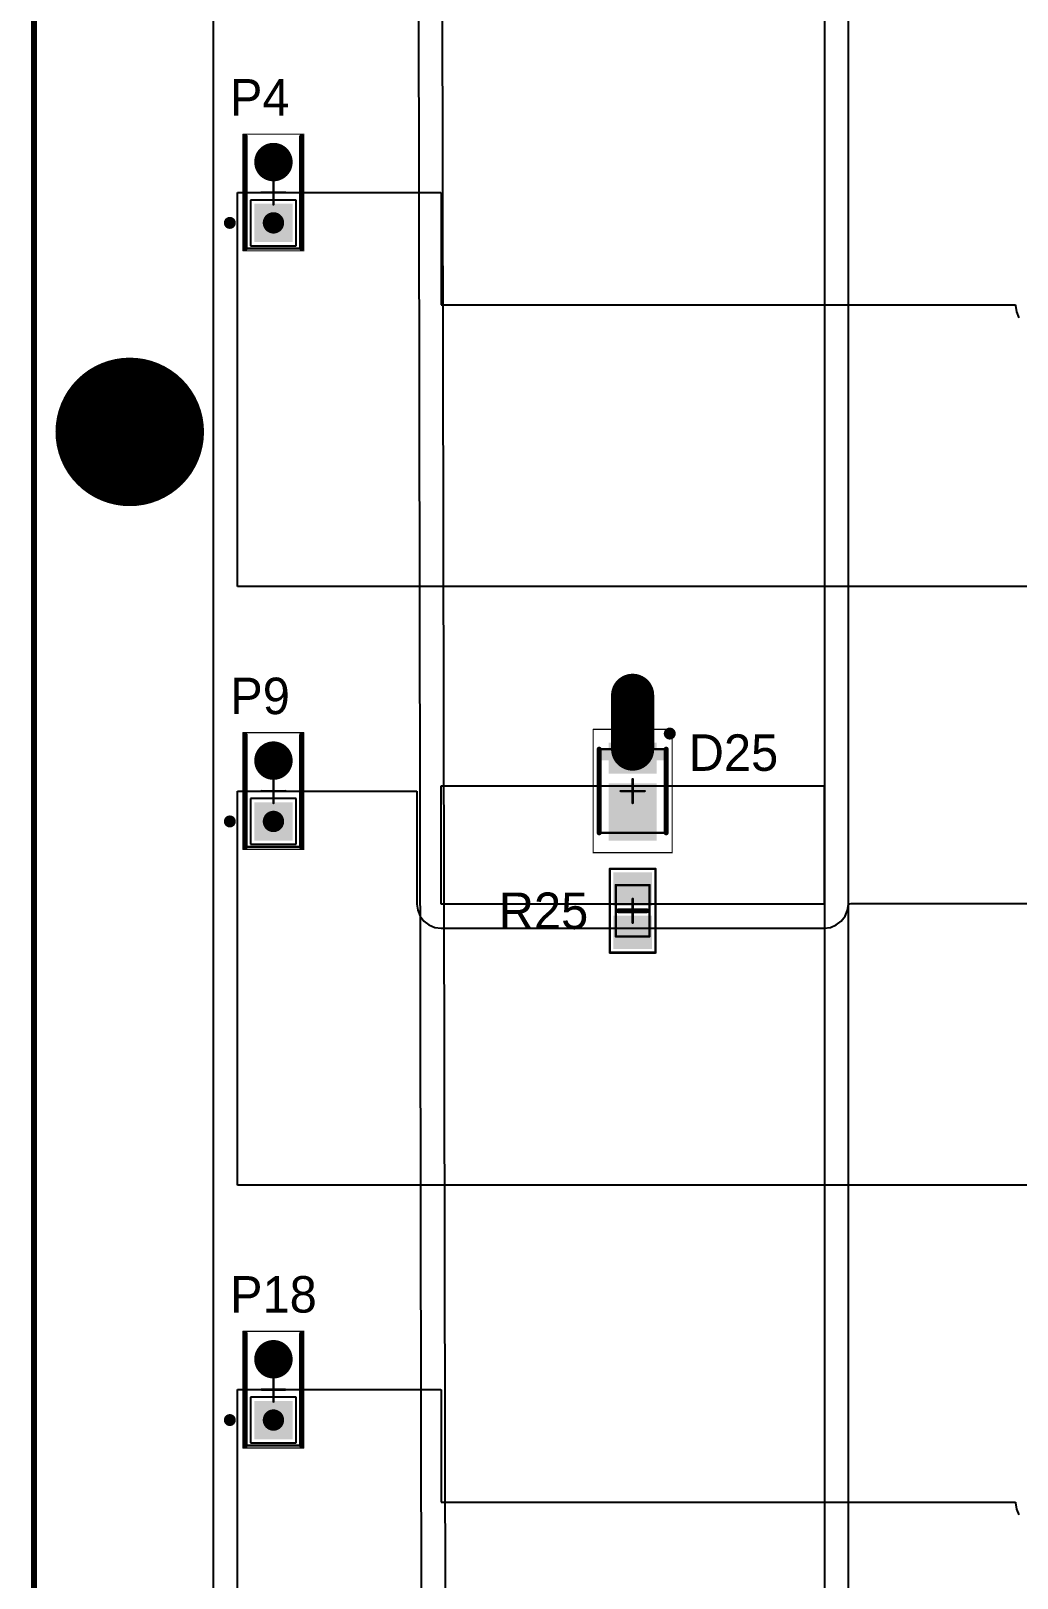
# Model space of a CAD drawing. Header units: millimetres. Extents: x -0.01 to 7.88, y -0.01 to 7.88.
# Drawn here: x -0.005 to 1.616, y 1.659 to 4.203 of the extents above; entities that cross this region are included whole.
import ezdxf

# ---------------------------------------------------------------- set-up
doc = ezdxf.new("R2010")
doc.units = ezdxf.units.MM
doc.header["$MEASUREMENT"] = 0
for name, color, linetype in [('BottomLayer', 5, 'Continuous'), ('BottomSolder', 6, 'Continuous'), ('Mechanical13', 56, 'Continuous'), ('Mechanical15', 56, 'Continuous'), ('Mechanical2', 216, 'Continuous'), ('MultiLayer', 9, 'Continuous'), ('PadHoleLayer', 156, 'Continuous'), ('TopLayer', 1, 'Continuous'), ('TopOverlay', 2, 'Continuous'), ('TopPaste', 8, 'Continuous'), ('TopSolder', 216, 'Continuous'), ('ViaHoleLayer', 16, 'Continuous')]:
    doc.layers.add(name, color=color, linetype=linetype)

# ---------------------------------------------------------------- blocks, each defined once
blk = doc.blocks.new('6_0805_N_20')
at = {"layer": 'Mechanical13', "const_width": 0.00394}
for points in [[(-0.0423, 0.0276), (0.0423, 0.0276)], [(-0.0423, 0.0276), (-0.0423, -0.0276)], [(0.0423, 0.0276), (0.0423, -0.0276)], [(-0.0423, -0.0276), (0.0423, -0.0276)]]:
    blk.add_lwpolyline(points, dxfattribs=at)
at = {"layer": 'Mechanical13', "const_width": 0.00197}
for points in [[(-0.0433, 0.0276, 1), (-0.0413, 0.0276, 1)], [(-0.0433, 0.0276, 1), (-0.0413, 0.0276, 1)], [(0.0413, 0.0276, 1), (0.0433, 0.0276, 1)], [(0.0413, 0.0276, 1), (0.0433, 0.0276, 1)], [(-0.0433, -0.0276, 1), (-0.0413, -0.0276, 1)], [(-0.0433, -0.0276, 1), (-0.0413, -0.0276, 1)], [(0.0413, -0.0276, 1), (0.0433, -0.0276, 1)], [(0.0413, -0.0276, 1), (0.0433, -0.0276, 1)]]:
    blk.add_lwpolyline(points, format="xyb", close=True, dxfattribs=at)
at = {"layer": 'Mechanical15', "const_width": 0.00394}
for points in [[(-0.0689, 0.0374), (0.0689, 0.0374)], [(-0.0689, 0.0374), (-0.0689, -0.0374)], [(0.0689, 0.0374), (0.0689, -0.0374)], [(-0.0197, 0), (0.0197, 0)], [(0, 0.0197), (0, -0.0197)], [(-0.0689, -0.0374), (0.0689, -0.0374)]]:
    blk.add_lwpolyline(points, dxfattribs=at)
at = {"layer": 'Mechanical15', "const_width": 0.00197}
for points in [[(-0.0699, 0.0374, 1), (-0.0679, 0.0374, 1)], [(-0.0699, 0.0374, 1), (-0.0679, 0.0374, 1)], [(0.0679, 0.0374, 1), (0.0699, 0.0374, 1)], [(0.0679, 0.0374, 1), (0.0699, 0.0374, 1)], [(-0.0207, 0, 1), (-0.0187, 0, 1)], [(-0.001, 0.0197, 1), (0.001, 0.0197, 1)], [(0.0187, 0, 1), (0.0207, 0, 1)], [(-0.001, -0.0197, 1), (0.001, -0.0197, 1)], [(-0.0699, -0.0374, 1), (-0.0679, -0.0374, 1)], [(-0.0699, -0.0374, 1), (-0.0679, -0.0374, 1)], [(0.0679, -0.0374, 1), (0.0699, -0.0374, 1)], [(0.0679, -0.0374, 1), (0.0699, -0.0374, 1)]]:
    blk.add_lwpolyline(points, format="xyb", close=True, dxfattribs=at)
at = {"layer": 'TopLayer'}
for points in [[(-0.0118, -0.0276), (-0.0118, 0.0276), (-0.0591, -0.0276), (-0.0591, 0.0276)], [(0.0591, -0.0276), (0.0591, 0.0276), (0.0118, -0.0276), (0.0118, 0.0276)]]:
    blk.add_solid(points, dxfattribs=at)
at = {"layer": 'TopOverlay', "const_width": 0.00787}
blk.add_lwpolyline([(0, 0.0236), (0, -0.0236)], dxfattribs=at)
at = {"layer": 'TopOverlay', "const_width": 0.00394}
for points in [[(-0.002, 0.0236, 1), (0.002, 0.0236, 1)], [(-0.002, -0.0236, 1), (0.002, -0.0236, 1)]]:
    blk.add_lwpolyline(points, format="xyb", close=True, dxfattribs=at)
at = {"layer": 'TopPaste'}
for points in [[(-0.0118, -0.0276), (-0.0118, 0.0276), (-0.0591, -0.0276), (-0.0591, 0.0276)], [(0.0591, -0.0276), (0.0591, 0.0276), (0.0118, -0.0276), (0.0118, 0.0276)]]:
    blk.add_solid(points, dxfattribs=at)
at = {"layer": 'TopSolder'}
for points in [[(-0.0078, -0.0316), (-0.0078, 0.0316), (-0.0631, -0.0316), (-0.0631, 0.0316)], [(0.0631, -0.0316), (0.0631, 0.0316), (0.0078, -0.0316), (0.0078, 0.0316)]]:
    blk.add_solid(points, dxfattribs=at)
blk = doc.blocks.new('TECO_5_146280_2_V_45')
at = {"layer": 'BottomLayer', "const_width": 0.0276}
blk.add_lwpolyline([(0.0362, 0, 1), (0.0638, 0, 1)], format="xyb", close=True, dxfattribs=at)
at = {"layer": 'BottomLayer'}
blk.add_solid([(-0.0776, -0.0276), (-0.0224, -0.0276), (-0.0776, 0.0276), (-0.0224, 0.0276)], dxfattribs=at)
at = {"layer": 'BottomSolder', "const_width": 0.0316}
blk.add_lwpolyline([(0.0342, 0, 1), (0.0658, 0, 1)], format="xyb", close=True, dxfattribs=at)
at = {"layer": 'BottomSolder'}
blk.add_solid([(-0.0816, -0.0316), (-0.0184, -0.0316), (-0.0816, 0.0316), (-0.0184, 0.0316)], dxfattribs=at)
at = {"layer": 'Mechanical13', "const_width": 0.00394}
for points in [[(-0.0919, 0.0461), (-0.0919, -0.0461)], [(-0.0919, 0.0461), (0.0919, 0.0461)], [(-0.0919, -0.0461), (0.0919, -0.0461)]]:
    blk.add_lwpolyline(points, dxfattribs=at)
at = {"layer": 'Mechanical13', "const_width": 0.00197}
for points in [[(-0.0929, 0.0461, 1), (-0.0909, 0.0461, 1)], [(-0.0929, 0.0461, 1), (-0.0909, 0.0461, 1)], [(0.0909, 0.0461, 1), (0.0929, 0.0461, 1)], [(-0.0929, -0.0461, 1), (-0.0909, -0.0461, 1)], [(-0.0929, -0.0461, 1), (-0.0909, -0.0461, 1)], [(0.0909, -0.0461, 1), (0.0929, -0.0461, 1)]]:
    blk.add_lwpolyline(points, format="xyb", close=True, dxfattribs=at)
at = {"layer": 'Mechanical15'}
for points, const_width in [([(-0.0959, 0.05), (-0.0959, -0.05)], 0.00197), ([(-0.0959, 0.05), (0.0959, 0.05)], 0.00197), ([(0.0959, 0.05), (0.0959, -0.05)], 0.00197), ([(-0.0197, 0), (0.0197, 0)], 0.00394), ([(0, 0.0197), (0, -0.0197)], 0.00394), ([(-0.0959, -0.05), (0.0959, -0.05)], 0.00197)]:
    blk.add_lwpolyline(points, dxfattribs=dict(at, const_width=const_width))
for points, const_width in [([(-0.0964, 0.05, 1), (-0.0954, 0.05, 1)], 0.000984), ([(-0.0964, 0.05, 1), (-0.0954, 0.05, 1)], 0.000984), ([(0.0954, 0.05, 1), (0.0964, 0.05, 1)], 0.000984), ([(0.0954, 0.05, 1), (0.0964, 0.05, 1)], 0.000984), ([(-0.0207, 0, 1), (-0.0187, 0, 1)], 0.00197), ([(-0.001, 0.0197, 1), (0.001, 0.0197, 1)], 0.00197), ([(0.0187, 0, 1), (0.0207, 0, 1)], 0.00197), ([(-0.001, -0.0197, 1), (0.001, -0.0197, 1)], 0.00197), ([(-0.0964, -0.05, 1), (-0.0954, -0.05, 1)], 0.000984), ([(-0.0964, -0.05, 1), (-0.0954, -0.05, 1)], 0.000984), ([(0.0954, -0.05, 1), (0.0964, -0.05, 1)], 0.000984), ([(0.0954, -0.05, 1), (0.0964, -0.05, 1)], 0.000984)]:
    blk.add_lwpolyline(points, format="xyb", close=True, dxfattribs=dict(at, const_width=const_width))
at = {"layer": 'MultiLayer', "const_width": 0.0276}
blk.add_lwpolyline([(0.0362, 0, 1), (0.0638, 0, 1)], format="xyb", close=True, dxfattribs=at)
at = {"layer": 'MultiLayer'}
blk.add_solid([(-0.0776, -0.0276), (-0.0224, -0.0276), (-0.0776, 0.0276), (-0.0224, 0.0276)], dxfattribs=at)
at = {"layer": 'PadHoleLayer', "const_width": 0.0175}
for points in [[(-0.0588, 0, 1), (-0.0412, 0, 1)], [(0.0412, 0, 1), (0.0588, 0, 1)]]:
    blk.add_lwpolyline(points, format="xyb", close=True, dxfattribs=at)
at = {"layer": 'TopLayer', "const_width": 0.0276}
blk.add_lwpolyline([(0.0362, 0, 1), (0.0638, 0, 1)], format="xyb", close=True, dxfattribs=at)
at = {"layer": 'TopLayer'}
blk.add_solid([(-0.0776, -0.0276), (-0.0224, -0.0276), (-0.0776, 0.0276), (-0.0224, 0.0276)], dxfattribs=at)
at = {"layer": 'TopOverlay'}
for points, const_width in [([(-0.0451, 0.0717, 1), (-0.0549, 0.0717, 1)], 0.00984), ([(-0.0574, 0.0717, 1), (-0.0525, 0.0717, 1)], 0.00492), ([(-0.0475, 0.0717, 1), (-0.0426, 0.0717, 1)], 0.00492), ([(-0.0939, 0.0461, 1), (-0.09, 0.0461, 1)], 0.00394), ([(0.09, 0.0461, 1), (0.0939, 0.0461, 1)], 0.00394), ([(-0.0939, -0.0461, 1), (-0.09, -0.0461, 1)], 0.00394), ([(0.09, -0.0461, 1), (0.0939, -0.0461, 1)], 0.00394)]:
    blk.add_lwpolyline(points, format="xyb", close=True, dxfattribs=dict(at, const_width=const_width))
at = {"layer": 'TopOverlay', "const_width": 0.00787}
for points in [[(-0.0919, 0.0461), (0.0919, 0.0461)], [(-0.0919, -0.0461), (0.0919, -0.0461)]]:
    blk.add_lwpolyline(points, dxfattribs=at)
at = {"layer": 'TopSolder', "const_width": 0.0316}
blk.add_lwpolyline([(0.0342, 0, 1), (0.0658, 0, 1)], format="xyb", close=True, dxfattribs=at)
at = {"layer": 'TopSolder'}
blk.add_solid([(-0.0816, -0.0316), (-0.0184, -0.0316), (-0.0816, 0.0316), (-0.0184, 0.0316)], dxfattribs=at)
blk = doc.blocks.new('TECO_5_146280_2_V_54')
at = {"layer": 'BottomLayer', "const_width": 0.0276}
blk.add_lwpolyline([(0.0362, 0, 1), (0.0638, 0, 1)], format="xyb", close=True, dxfattribs=at)
at = {"layer": 'BottomLayer'}
blk.add_solid([(-0.0776, -0.0276), (-0.0224, -0.0276), (-0.0776, 0.0276), (-0.0224, 0.0276)], dxfattribs=at)
at = {"layer": 'BottomSolder', "const_width": 0.0316}
blk.add_lwpolyline([(0.0342, 0, 1), (0.0658, 0, 1)], format="xyb", close=True, dxfattribs=at)
at = {"layer": 'BottomSolder'}
blk.add_solid([(-0.0816, -0.0316), (-0.0184, -0.0316), (-0.0816, 0.0316), (-0.0184, 0.0316)], dxfattribs=at)
at = {"layer": 'Mechanical13', "const_width": 0.00394}
for points in [[(-0.0919, 0.0461), (-0.0919, -0.0461)], [(-0.0919, 0.0461), (0.0919, 0.0461)], [(-0.0919, -0.0461), (0.0919, -0.0461)]]:
    blk.add_lwpolyline(points, dxfattribs=at)
at = {"layer": 'Mechanical13', "const_width": 0.00197}
for points in [[(-0.0929, 0.0461, 1), (-0.0909, 0.0461, 1)], [(-0.0929, 0.0461, 1), (-0.0909, 0.0461, 1)], [(0.0909, 0.0461, 1), (0.0929, 0.0461, 1)], [(-0.0929, -0.0461, 1), (-0.0909, -0.0461, 1)], [(-0.0929, -0.0461, 1), (-0.0909, -0.0461, 1)], [(0.0909, -0.0461, 1), (0.0929, -0.0461, 1)]]:
    blk.add_lwpolyline(points, format="xyb", close=True, dxfattribs=at)
at = {"layer": 'Mechanical15'}
for points, const_width in [([(-0.0959, 0.05), (-0.0959, -0.05)], 0.00197), ([(-0.0959, 0.05), (0.0959, 0.05)], 0.00197), ([(0.0959, 0.05), (0.0959, -0.05)], 0.00197), ([(-0.0197, 0), (0.0197, 0)], 0.00394), ([(0, 0.0197), (0, -0.0197)], 0.00394), ([(-0.0959, -0.05), (0.0959, -0.05)], 0.00197)]:
    blk.add_lwpolyline(points, dxfattribs=dict(at, const_width=const_width))
for points, const_width in [([(-0.0964, 0.05, 1), (-0.0954, 0.05, 1)], 0.000984), ([(-0.0964, 0.05, 1), (-0.0954, 0.05, 1)], 0.000984), ([(0.0954, 0.05, 1), (0.0964, 0.05, 1)], 0.000984), ([(0.0954, 0.05, 1), (0.0964, 0.05, 1)], 0.000984), ([(-0.0207, 0, 1), (-0.0187, 0, 1)], 0.00197), ([(-0.001, 0.0197, 1), (0.001, 0.0197, 1)], 0.00197), ([(0.0187, 0, 1), (0.0207, 0, 1)], 0.00197), ([(-0.001, -0.0197, 1), (0.001, -0.0197, 1)], 0.00197), ([(-0.0964, -0.05, 1), (-0.0954, -0.05, 1)], 0.000984), ([(-0.0964, -0.05, 1), (-0.0954, -0.05, 1)], 0.000984), ([(0.0954, -0.05, 1), (0.0964, -0.05, 1)], 0.000984), ([(0.0954, -0.05, 1), (0.0964, -0.05, 1)], 0.000984)]:
    blk.add_lwpolyline(points, format="xyb", close=True, dxfattribs=dict(at, const_width=const_width))
at = {"layer": 'MultiLayer', "const_width": 0.0276}
blk.add_lwpolyline([(0.0362, 0, 1), (0.0638, 0, 1)], format="xyb", close=True, dxfattribs=at)
at = {"layer": 'MultiLayer'}
blk.add_solid([(-0.0776, -0.0276), (-0.0224, -0.0276), (-0.0776, 0.0276), (-0.0224, 0.0276)], dxfattribs=at)
at = {"layer": 'PadHoleLayer', "const_width": 0.0175}
for points in [[(-0.0588, 0, 1), (-0.0412, 0, 1)], [(0.0412, 0, 1), (0.0588, 0, 1)]]:
    blk.add_lwpolyline(points, format="xyb", close=True, dxfattribs=at)
at = {"layer": 'TopLayer', "const_width": 0.0276}
blk.add_lwpolyline([(0.0362, 0, 1), (0.0638, 0, 1)], format="xyb", close=True, dxfattribs=at)
at = {"layer": 'TopLayer'}
blk.add_solid([(-0.0776, -0.0276), (-0.0224, -0.0276), (-0.0776, 0.0276), (-0.0224, 0.0276)], dxfattribs=at)
at = {"layer": 'TopOverlay'}
for points, const_width in [([(-0.0451, 0.0717, 1), (-0.0549, 0.0717, 1)], 0.00984), ([(-0.0574, 0.0717, 1), (-0.0525, 0.0717, 1)], 0.00492), ([(-0.0475, 0.0717, 1), (-0.0426, 0.0717, 1)], 0.00492), ([(-0.0939, 0.0461, 1), (-0.09, 0.0461, 1)], 0.00394), ([(0.09, 0.0461, 1), (0.0939, 0.0461, 1)], 0.00394), ([(-0.0939, -0.0461, 1), (-0.09, -0.0461, 1)], 0.00394), ([(0.09, -0.0461, 1), (0.0939, -0.0461, 1)], 0.00394)]:
    blk.add_lwpolyline(points, format="xyb", close=True, dxfattribs=dict(at, const_width=const_width))
at = {"layer": 'TopOverlay', "const_width": 0.00787}
for points in [[(-0.0919, 0.0461), (0.0919, 0.0461)], [(-0.0919, -0.0461), (0.0919, -0.0461)]]:
    blk.add_lwpolyline(points, dxfattribs=at)
at = {"layer": 'TopSolder', "const_width": 0.0316}
blk.add_lwpolyline([(0.0342, 0, 1), (0.0658, 0, 1)], format="xyb", close=True, dxfattribs=at)
at = {"layer": 'TopSolder'}
blk.add_solid([(-0.0816, -0.0316), (-0.0184, -0.0316), (-0.0816, 0.0316), (-0.0184, 0.0316)], dxfattribs=at)
blk = doc.blocks.new('TECO_5_146280_2_V_59')
at = {"layer": 'BottomLayer', "const_width": 0.0276}
blk.add_lwpolyline([(0.0362, 0, 1), (0.0638, 0, 1)], format="xyb", close=True, dxfattribs=at)
at = {"layer": 'BottomLayer'}
blk.add_solid([(-0.0776, -0.0276), (-0.0224, -0.0276), (-0.0776, 0.0276), (-0.0224, 0.0276)], dxfattribs=at)
at = {"layer": 'BottomSolder', "const_width": 0.0316}
blk.add_lwpolyline([(0.0342, 0, 1), (0.0658, 0, 1)], format="xyb", close=True, dxfattribs=at)
at = {"layer": 'BottomSolder'}
blk.add_solid([(-0.0816, -0.0316), (-0.0184, -0.0316), (-0.0816, 0.0316), (-0.0184, 0.0316)], dxfattribs=at)
at = {"layer": 'Mechanical13', "const_width": 0.00394}
for points in [[(-0.0919, 0.0461), (-0.0919, -0.0461)], [(-0.0919, 0.0461), (0.0919, 0.0461)], [(-0.0919, -0.0461), (0.0919, -0.0461)]]:
    blk.add_lwpolyline(points, dxfattribs=at)
at = {"layer": 'Mechanical13', "const_width": 0.00197}
for points in [[(-0.0929, 0.0461, 1), (-0.0909, 0.0461, 1)], [(-0.0929, 0.0461, 1), (-0.0909, 0.0461, 1)], [(0.0909, 0.0461, 1), (0.0929, 0.0461, 1)], [(-0.0929, -0.0461, 1), (-0.0909, -0.0461, 1)], [(-0.0929, -0.0461, 1), (-0.0909, -0.0461, 1)], [(0.0909, -0.0461, 1), (0.0929, -0.0461, 1)]]:
    blk.add_lwpolyline(points, format="xyb", close=True, dxfattribs=at)
at = {"layer": 'Mechanical15'}
for points, const_width in [([(-0.0959, 0.05), (-0.0959, -0.05)], 0.00197), ([(-0.0959, 0.05), (0.0959, 0.05)], 0.00197), ([(0.0959, 0.05), (0.0959, -0.05)], 0.00197), ([(-0.0197, 0), (0.0197, 0)], 0.00394), ([(0, 0.0197), (0, -0.0197)], 0.00394), ([(-0.0959, -0.05), (0.0959, -0.05)], 0.00197)]:
    blk.add_lwpolyline(points, dxfattribs=dict(at, const_width=const_width))
for points, const_width in [([(-0.0964, 0.05, 1), (-0.0954, 0.05, 1)], 0.000984), ([(-0.0964, 0.05, 1), (-0.0954, 0.05, 1)], 0.000984), ([(0.0954, 0.05, 1), (0.0964, 0.05, 1)], 0.000984), ([(0.0954, 0.05, 1), (0.0964, 0.05, 1)], 0.000984), ([(-0.0207, 0, 1), (-0.0187, 0, 1)], 0.00197), ([(-0.001, 0.0197, 1), (0.001, 0.0197, 1)], 0.00197), ([(0.0187, 0, 1), (0.0207, 0, 1)], 0.00197), ([(-0.001, -0.0197, 1), (0.001, -0.0197, 1)], 0.00197), ([(-0.0964, -0.05, 1), (-0.0954, -0.05, 1)], 0.000984), ([(-0.0964, -0.05, 1), (-0.0954, -0.05, 1)], 0.000984), ([(0.0954, -0.05, 1), (0.0964, -0.05, 1)], 0.000984), ([(0.0954, -0.05, 1), (0.0964, -0.05, 1)], 0.000984)]:
    blk.add_lwpolyline(points, format="xyb", close=True, dxfattribs=dict(at, const_width=const_width))
at = {"layer": 'MultiLayer', "const_width": 0.0276}
blk.add_lwpolyline([(0.0362, 0, 1), (0.0638, 0, 1)], format="xyb", close=True, dxfattribs=at)
at = {"layer": 'MultiLayer'}
blk.add_solid([(-0.0776, -0.0276), (-0.0224, -0.0276), (-0.0776, 0.0276), (-0.0224, 0.0276)], dxfattribs=at)
at = {"layer": 'PadHoleLayer', "const_width": 0.0175}
for points in [[(-0.0588, 0, 1), (-0.0412, 0, 1)], [(0.0412, 0, 1), (0.0588, 0, 1)]]:
    blk.add_lwpolyline(points, format="xyb", close=True, dxfattribs=at)
at = {"layer": 'TopLayer', "const_width": 0.0276}
blk.add_lwpolyline([(0.0362, 0, 1), (0.0638, 0, 1)], format="xyb", close=True, dxfattribs=at)
at = {"layer": 'TopLayer'}
blk.add_solid([(-0.0776, -0.0276), (-0.0224, -0.0276), (-0.0776, 0.0276), (-0.0224, 0.0276)], dxfattribs=at)
at = {"layer": 'TopOverlay'}
for points, const_width in [([(-0.0451, 0.0717, 1), (-0.0549, 0.0717, 1)], 0.00984), ([(-0.0574, 0.0717, 1), (-0.0525, 0.0717, 1)], 0.00492), ([(-0.0475, 0.0717, 1), (-0.0426, 0.0717, 1)], 0.00492), ([(-0.0939, 0.0461, 1), (-0.09, 0.0461, 1)], 0.00394), ([(0.09, 0.0461, 1), (0.0939, 0.0461, 1)], 0.00394), ([(-0.0939, -0.0461, 1), (-0.09, -0.0461, 1)], 0.00394), ([(0.09, -0.0461, 1), (0.0939, -0.0461, 1)], 0.00394)]:
    blk.add_lwpolyline(points, format="xyb", close=True, dxfattribs=dict(at, const_width=const_width))
at = {"layer": 'TopOverlay', "const_width": 0.00787}
for points in [[(-0.0919, 0.0461), (0.0919, 0.0461)], [(-0.0919, -0.0461), (0.0919, -0.0461)]]:
    blk.add_lwpolyline(points, dxfattribs=at)
at = {"layer": 'TopSolder', "const_width": 0.0316}
blk.add_lwpolyline([(0.0342, 0, 1), (0.0658, 0, 1)], format="xyb", close=True, dxfattribs=at)
at = {"layer": 'TopSolder'}
blk.add_solid([(-0.0816, -0.0316), (-0.0184, -0.0316), (-0.0816, 0.0316), (-0.0184, 0.0316)], dxfattribs=at)
blk = doc.blocks.new('DIOM3528X07N_74')
at = {"layer": 'Mechanical13', "const_width": 0.00394}
for points in [[(0.0689, 0.0551), (-0.0689, 0.0551)], [(-0.0689, -0.0551), (-0.0689, 0.0551)], [(0.0689, -0.0551), (0.0689, 0.0551)], [(0.0689, -0.0551), (-0.0689, -0.0551)]]:
    blk.add_lwpolyline(points, dxfattribs=at)
at = {"layer": 'Mechanical13', "const_width": 0.00197}
for points in [[(-0.0699, 0.0551, 1), (-0.0679, 0.0551, 1)], [(-0.0699, 0.0551, 1), (-0.0679, 0.0551, 1)], [(0.0679, 0.0551, 1), (0.0699, 0.0551, 1)], [(0.0679, 0.0551, 1), (0.0699, 0.0551, 1)], [(-0.0699, -0.0551, 1), (-0.0679, -0.0551, 1)], [(-0.0699, -0.0551, 1), (-0.0679, -0.0551, 1)], [(0.0679, -0.0551, 1), (0.0699, -0.0551, 1)], [(0.0679, -0.0551, 1), (0.0699, -0.0551, 1)]]:
    blk.add_lwpolyline(points, format="xyb", close=True, dxfattribs=at)
at = {"layer": 'Mechanical13'}
blk.add_solid([(-0.0689, -0.0551), (-0.0504, -0.0551), (-0.0689, 0.0551), (-0.0504, 0.0551)], dxfattribs=at)
at = {"layer": 'Mechanical15'}
for points, const_width in [([(0.1014, 0.065), (-0.1014, 0.065)], 0.00197), ([(-0.1014, -0.065), (-0.1014, 0.065)], 0.00197), ([(0.1014, -0.065), (0.1014, 0.065)], 0.00197), ([(0.0197, 0), (-0.0197, 0)], 0.00394), ([(0, -0.0197), (0, 0.0197)], 0.00394), ([(0.1014, -0.065), (-0.1014, -0.065)], 0.00197)]:
    blk.add_lwpolyline(points, dxfattribs=dict(at, const_width=const_width))
for points, const_width in [([(-0.1019, 0.065, 1), (-0.1009, 0.065, 1)], 0.000984), ([(-0.1019, 0.065, 1), (-0.1009, 0.065, 1)], 0.000984), ([(0.1009, 0.065, 1), (0.1019, 0.065, 1)], 0.000984), ([(0.1009, 0.065, 1), (0.1019, 0.065, 1)], 0.000984), ([(-0.0207, 0, 1), (-0.0187, 0, 1)], 0.00197), ([(-0.001, 0.0197, 1), (0.001, 0.0197, 1)], 0.00197), ([(0.0187, 0, 1), (0.0207, 0, 1)], 0.00197), ([(-0.001, -0.0197, 1), (0.001, -0.0197, 1)], 0.00197), ([(-0.1019, -0.065, 1), (-0.1009, -0.065, 1)], 0.000984), ([(-0.1019, -0.065, 1), (-0.1009, -0.065, 1)], 0.000984), ([(0.1009, -0.065, 1), (0.1019, -0.065, 1)], 0.000984), ([(0.1009, -0.065, 1), (0.1019, -0.065, 1)], 0.000984)]:
    blk.add_lwpolyline(points, format="xyb", close=True, dxfattribs=dict(at, const_width=const_width))
at = {"layer": 'TopLayer'}
for points in [[(-0.0325, -0.0354), (-0.0325, 0.0354), (-0.0758, -0.0354), (-0.0758, 0.0354)], [(0.0778, -0.0354), (0.0778, 0.0354), (-0.0089, -0.0354), (-0.0089, 0.0354)]]:
    blk.add_solid(points, dxfattribs=at)
at = {"layer": 'TopOverlay'}
for points, const_width in [([(-0.0896, 0.061, 1), (-0.0994, 0.061, 1)], 0.00984), ([(-0.1019, 0.061, 1), (-0.0969, 0.061, 1)], 0.00492), ([(-0.092, 0.061, 1), (-0.0871, 0.061, 1)], 0.00492), ([(-0.0709, 0.0551, 1), (-0.0669, 0.0551, 1)], 0.00394), ([(0.0669, 0.0551, 1), (0.0709, 0.0551, 1)], 0.00394), ([(-0.0709, -0.0551, 1), (-0.0669, -0.0551, 1)], 0.00394), ([(0.0669, -0.0551, 1), (0.0709, -0.0551, 1)], 0.00394)]:
    blk.add_lwpolyline(points, format="xyb", close=True, dxfattribs=dict(at, const_width=const_width))
at = {"layer": 'TopOverlay', "const_width": 0.00787}
for points in [[(0.0689, 0.0551), (-0.0689, 0.0551)], [(0.0689, -0.0551), (-0.0689, -0.0551)]]:
    blk.add_lwpolyline(points, dxfattribs=at)
at = {"layer": 'TopPaste'}
for points in [[(-0.0325, -0.0354), (-0.0325, 0.0354), (-0.0758, -0.0354), (-0.0758, 0.0354)], [(0.0778, -0.0354), (0.0778, 0.0354), (-0.0089, -0.0354), (-0.0089, 0.0354)]]:
    blk.add_solid(points, dxfattribs=at)
at = {"layer": 'TopSolder'}
for points in [[(-0.0285, -0.0394), (-0.0285, 0.0394), (-0.0798, -0.0394), (-0.0798, 0.0394)], [(0.0818, -0.0394), (0.0818, 0.0394), (-0.0129, -0.0394), (-0.0129, 0.0394)]]:
    blk.add_solid(points, dxfattribs=at)

msp = doc.modelspace()

# ---------------------------------------------------------------- linework, layer by layer
at = {"layer": 'BottomLayer'}
for p, q in [((0, 0), (0, 7.874)), ((1.2995, 7.3953), (1.2995, 1.0506)), ((1.3392, 1.0506), (1.3392, 7.3953)), ((0.6274, 6.9962), (0.6376, 1.0505)), ((0.6773, 1.0506), (0.6672, 6.9962)), ((0.4313, 3.9246), (0.3561, 3.9246)), ((0.3561, 3.9246), (0.3561, 3.8494)), ((0.4313, 3.8494), (0.4313, 3.9246)), ((0.3561, 3.8494), (0.4313, 3.8494)), ((0.4313, 2.9403), (0.3561, 2.9403)), ((0.3561, 2.9403), (0.3561, 2.8652)), ((0.4313, 2.8652), (0.4313, 2.9403)), ((0.3561, 2.8652), (0.4313, 2.8652)), ((0.4313, 1.9561), (0.3561, 1.9561)), ((0.3561, 1.9561), (0.3561, 1.8809)), ((0.4313, 1.8809), (0.4313, 1.9561)), ((0.3561, 1.8809), (0.4313, 1.8809))]:
    msp.add_line(p, q, dxfattribs=at)
for points, const_width in [([(0.0984, 3.5433, 1), (0.2165, 3.5433, 1)], 0.1181), ([(0.9718, 3.1102, 1), (0.9968, 3.1102, 1)], 0.025)]:
    msp.add_lwpolyline(points, format="xyb", close=True, dxfattribs=dict(at, const_width=const_width))
at = {"layer": 'BottomSolder'}
for points, const_width in [([(0.0964, 3.5433, 1), (0.2185, 3.5433, 1)], 0.1221), ([(0.9698, 3.1102, 1), (0.9988, 3.1102, 1)], 0.029)]:
    msp.add_lwpolyline(points, format="xyb", close=True, dxfattribs=dict(at, const_width=const_width))
at = {"layer": 'Mechanical2', "const_width": 0.01}
msp.add_lwpolyline([(0, 0), (0, 7.874)], dxfattribs=at)
at = {"layer": 'MultiLayer'}
for points, const_width in [([(0.0984, 3.5433, 1), (0.2165, 3.5433, 1)], 0.1181), ([(0.9718, 3.1102, 1), (0.9968, 3.1102, 1)], 0.025)]:
    msp.add_lwpolyline(points, format="xyb", close=True, dxfattribs=dict(at, const_width=const_width))
at = {"layer": 'PadHoleLayer', "const_width": 0.063}
msp.add_lwpolyline([(0.126, 3.5433, 1), (0.189, 3.5433, 1)], format="xyb", close=True, dxfattribs=at)
at = {"layer": 'TopLayer'}
for p, q in [((0, 1.024), (0, 7.874)), ((0.2945, 6.8898), (0.2945, 1.2723)), ((0.3346, 3.289), (0.3346, 3.937)), ((0.3346, 3.937), (0.6688, 3.937)), ((0.6688, 3.937), (0.6693, 3.9358)), ((0.6693, 3.9358), (0.6693, 3.7521)), ((0.6693, 3.7521), (1.6138, 3.7521)), ((1.6138, 3.7521), (1.6138, 3.751)), ((1.6138, 3.751), (1.6152, 3.7407)), ((1.6152, 3.7407), (1.6192, 3.7311)), ((7.874, 3.289), (0.3346, 3.289)), ((0.3346, 2.3048), (0.3346, 2.9528)), ((0.3346, 2.9528), (0.6296, 2.9528)), ((0.6296, 2.9528), (0.6296, 2.767)), ((0.6693, 2.767), (0.6693, 2.9613)), ((0.6693, 2.9613), (1.2992, 2.9613)), ((1.2992, 2.9613), (1.2992, 2.767)), ((0.6296, 2.767), (0.6309, 2.7567)), ((0.6309, 2.7567), (0.6349, 2.7471)), ((1.2992, 2.767), (0.6693, 2.767)), ((1.3336, 2.7471), (1.3376, 2.7567)), ((1.3376, 2.7567), (1.3389, 2.767)), ((1.3389, 2.767), (1.3437, 2.7679)), ((1.3437, 2.7679), (2.5981, 2.7679)), ((0.6349, 2.7471), (0.6412, 2.7389)), ((0.6412, 2.7389), (0.6494, 2.7326)), ((0.6494, 2.7326), (0.659, 2.7286)), ((0.659, 2.7286), (0.6693, 2.7272)), ((0.6693, 2.7272), (1.2992, 2.7272)), ((1.2992, 2.7272), (1.3095, 2.7286)), ((1.3095, 2.7286), (1.3191, 2.7326)), ((1.3191, 2.7326), (1.3273, 2.7389)), ((1.3273, 2.7389), (1.3336, 2.7471)), ((7.874, 2.3048), (0.3346, 2.3048)), ((0.3346, 1.3205), (0.3346, 1.9685)), ((0.3346, 1.9685), (0.6688, 1.9685)), ((0.6688, 1.9685), (0.6693, 1.9673)), ((0.6693, 1.9673), (0.6693, 1.7836)), ((0.6693, 1.7836), (1.6138, 1.7836)), ((1.6138, 1.7836), (1.6138, 1.7825)), ((1.6138, 1.7825), (1.6152, 1.7722)), ((1.6152, 1.7722), (1.6192, 1.7626))]:
    msp.add_line(p, q, dxfattribs=at)
for points, const_width in [([(0.0984, 3.5433, 1), (0.2165, 3.5433, 1)], 0.1181), ([(0.9665, 3.1102, 1), (1.002, 3.1102, 1)], 0.0354), ([(0.9718, 3.1102, 1), (0.9968, 3.1102, 1)], 0.025), ([(0.9665, 3.0217, 1), (1.002, 3.0217, 1)], 0.0354)]:
    msp.add_lwpolyline(points, format="xyb", close=True, dxfattribs=dict(at, const_width=const_width))
at = {"layer": 'TopLayer', "const_width": 0.0709}
msp.add_lwpolyline([(0.9843, 3.0217), (0.9843, 3.1102)], dxfattribs=at)
at = {"layer": 'TopSolder'}
for points, const_width in [([(0.0964, 3.5433, 1), (0.2185, 3.5433, 1)], 0.1221), ([(0.9698, 3.1102, 1), (0.9988, 3.1102, 1)], 0.029)]:
    msp.add_lwpolyline(points, format="xyb", close=True, dxfattribs=dict(at, const_width=const_width))
at = {"layer": 'ViaHoleLayer', "const_width": 0.014}
msp.add_lwpolyline([(0.9773, 3.1102, 1), (0.9913, 3.1102, 1)], format="xyb", close=True, dxfattribs=at)

# ---------------------------------------------------------------- block references
for name, p, rotation in [('TECO_5_146280_2_V_59', (0.3937, 3.937), 90), ('DIOM3528X07N_74', (0.9843, 2.9528), 270), ('TECO_5_146280_2_V_54', (0.3937, 2.9528), 90), ('6_0805_N_20', (0.9843, 2.7559), 90), ('TECO_5_146280_2_V_45', (0.3937, 1.9685), 90)]:
    msp.add_blockref(name, p, dxfattribs=dict(rotation=rotation))

# ---------------------------------------------------------------- texts
at = {"layer": 'TopOverlay'}
for s, p in [('P4', (0.3221, 4.0635)), ('P9', (0.3226, 3.0792)), ('D25', (1.0764, 2.986)), ('R25', (0.7641, 2.7259)), ('P18', (0.3222, 2.0952))]:
    msp.add_text(s, height=0.06, dxfattribs=at).set_placement(p)

doc.saveas('drawing.dxf')
